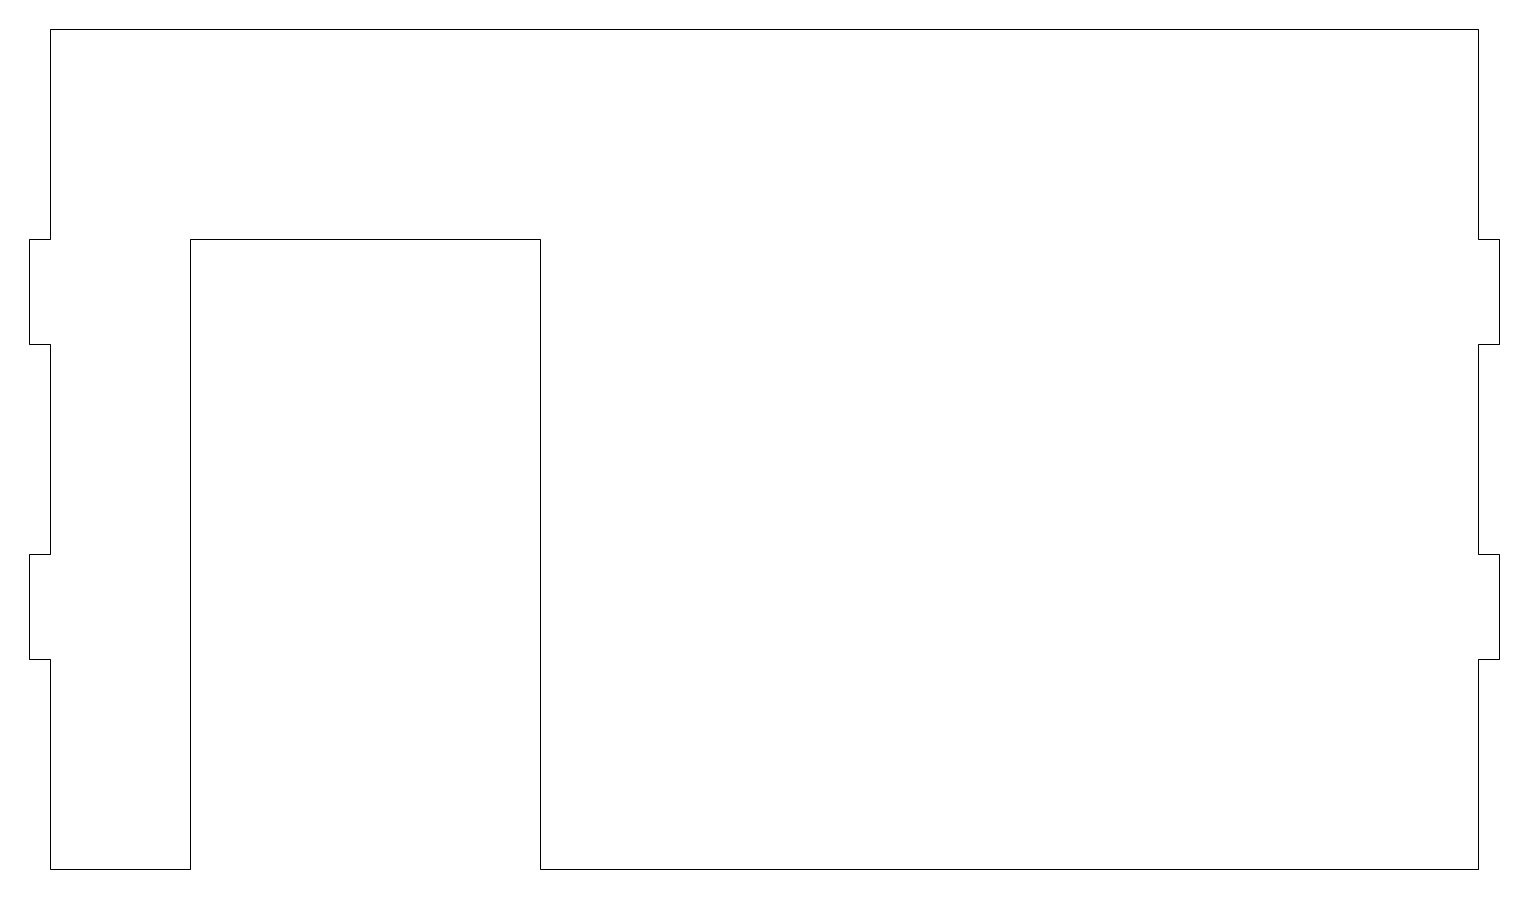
# Model space of a CAD drawing. Header units: millimetres. Extents: x -106 to 104, y 0 to 120.
import ezdxf

# ---------------------------------------------------------------- set-up
doc = ezdxf.new("R2010")
doc.units = ezdxf.units.MM

msp = doc.modelspace()

# ---------------------------------------------------------------- linework, layer by layer
at = {"color": 7, "linetype": 'Continuous', "lineweight": 15}
for p, q in [((-103.5, 120), (-103.5, 90)), ((100.5, 120), (-103.5, 120)), ((100.5, 90), (100.5, 120)), ((-106.5, 90), (-103.5, 90)), ((-106.5, 75), (-106.5, 90)), ((-83.5, 0), (-83.5, 90)), ((-83.5, 90), (-33.5, 90)), ((-33.5, 90), (-33.5, 0)), ((103.5, 90), (100.5, 90)), ((103.5, 90), (103.5, 75)), ((-106.5, 75), (-103.5, 75)), ((-103.5, 75), (-103.5, 45)), ((100.5, 45), (100.5, 75)), ((103.5, 75), (100.5, 75)), ((-106.5, 45), (-103.5, 45)), ((-106.5, 30), (-106.5, 45)), ((103.5, 45), (100.5, 45)), ((103.5, 45), (103.5, 30)), ((-106.5, 30), (-103.5, 30)), ((-103.5, 30), (-103.5, 0)), ((100.5, 0), (100.5, 30)), ((103.5, 30), (100.5, 30)), ((-103.5, 0), (-83.5, 0)), ((-33.5, 0), (100.5, 0))]:
    msp.add_line(p, q, dxfattribs=at)

doc.saveas('drawing.dxf')
